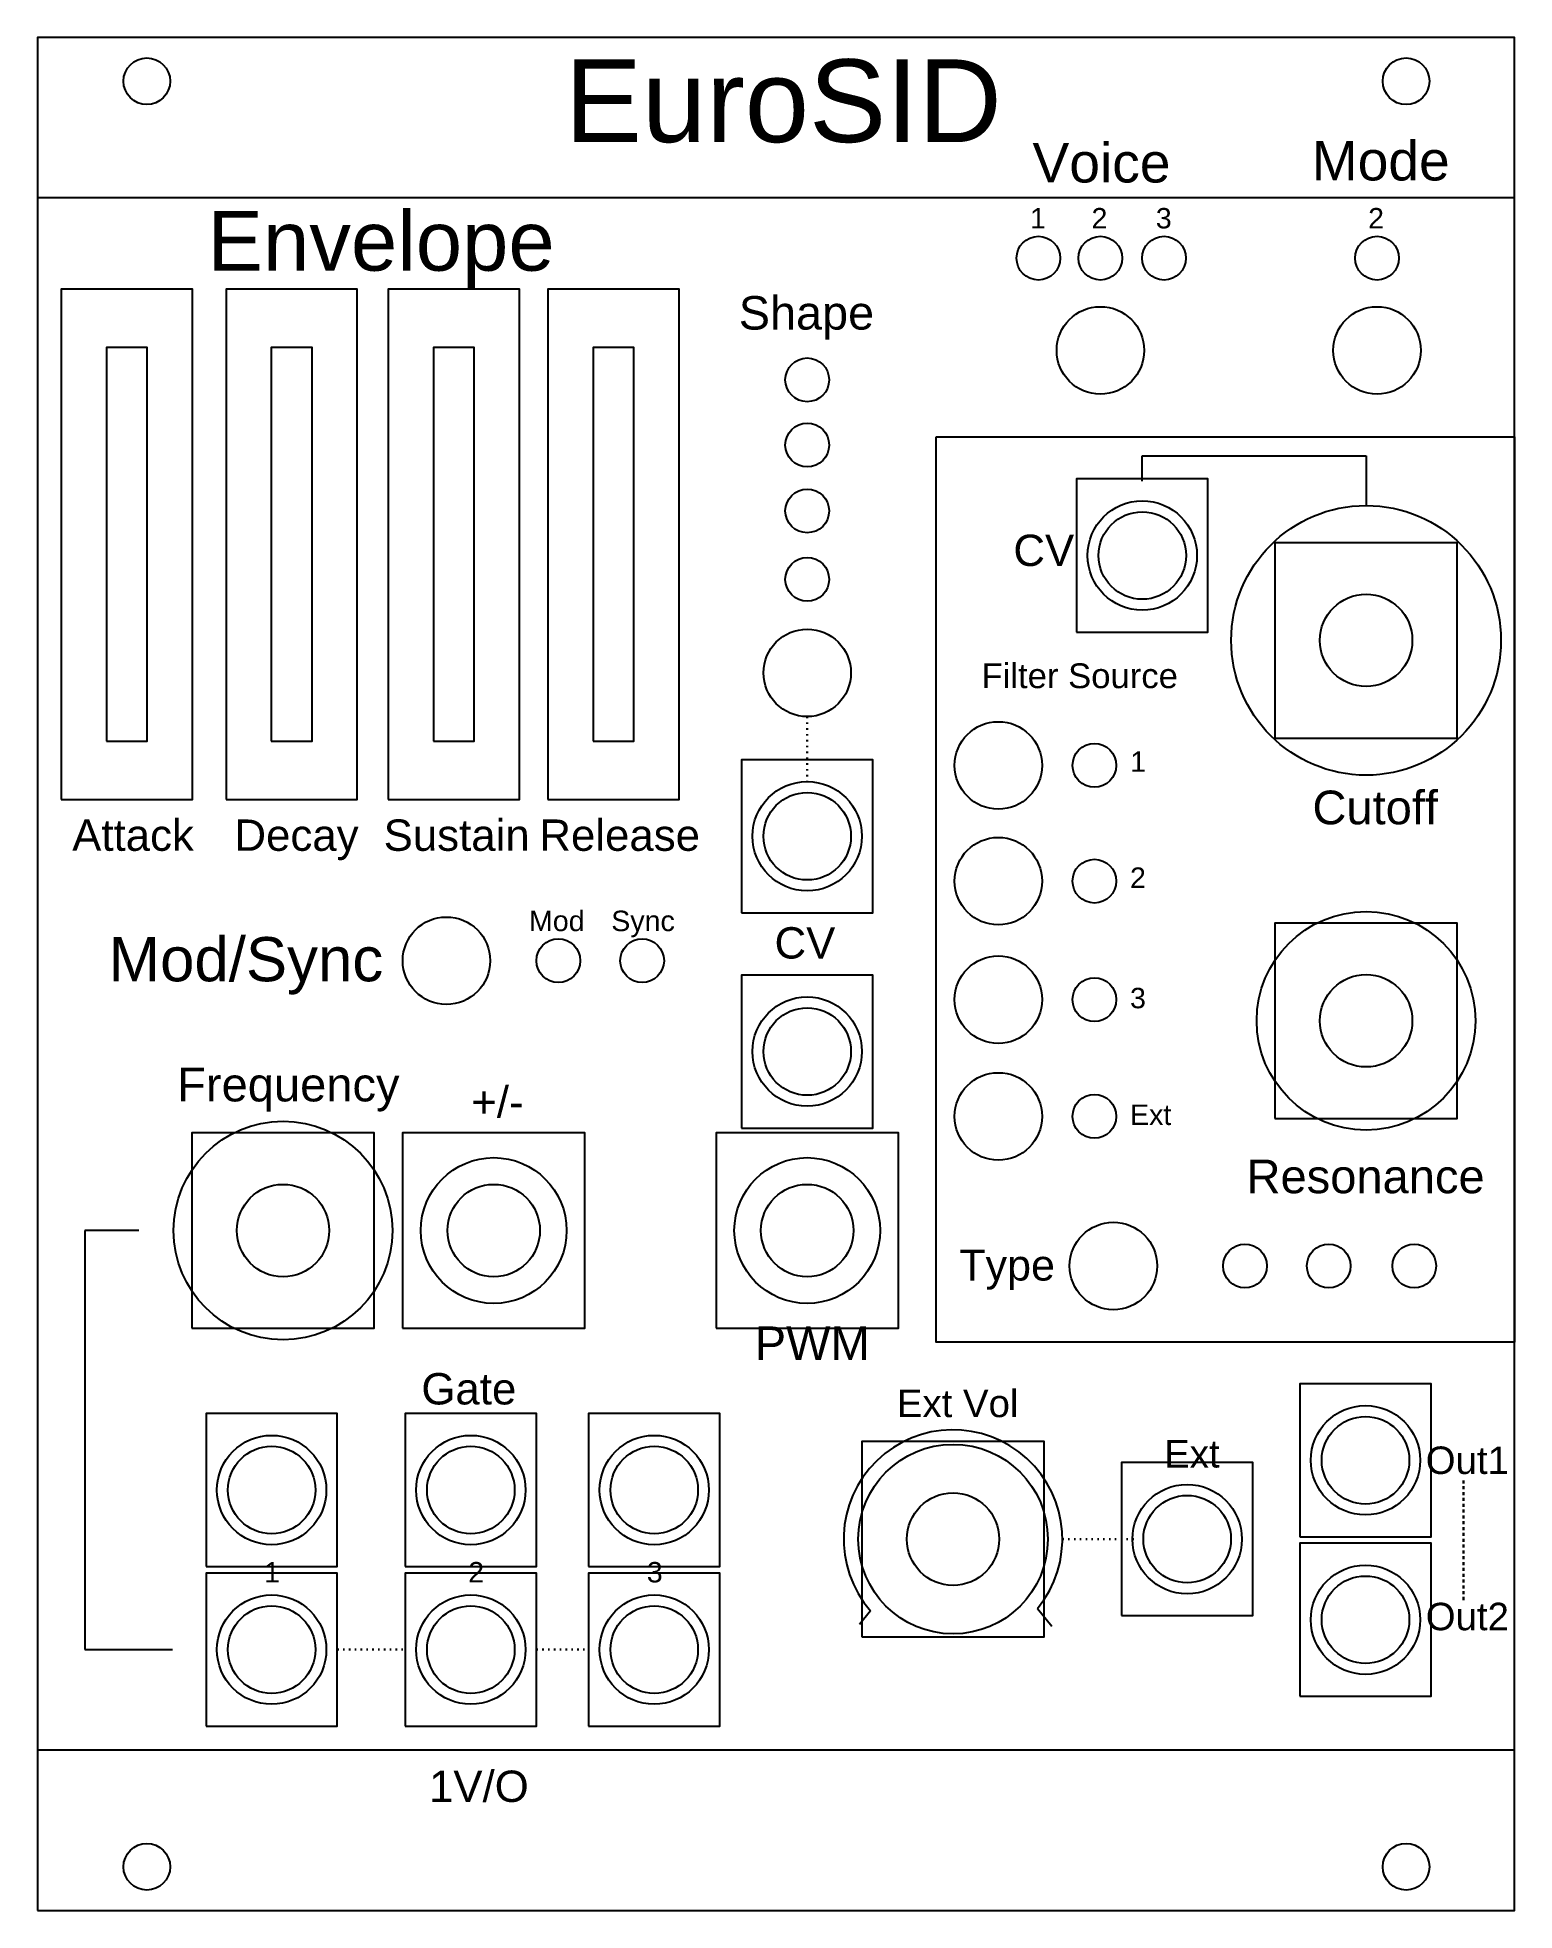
# Model space of a CAD drawing. Header units: millimetres. Extents: x 0 to 101, y 0 to 128.
import ezdxf

# ---------------------------------------------------------------- set-up
doc = ezdxf.new("R2010")
doc.units = ezdxf.units.MM
doc.linetypes.add('ACAD_ISO07W100', pattern=[3, 0, -3])
doc.layers.add('Dashed Lines', color=7, linetype='ACAD_ISO07W100', lineweight=30)
for name, color, linetype in [('Mounts', 4, 'Continuous'), ('Panel Outline', 6, 'Continuous'), ('PCB Component Size', 1, 'Continuous'), ('PCB Outline', 2, 'Continuous'), ('Text', 7, 'Continuous')]:
    doc.layers.add(name, color=color, linetype=linetype)
doc.styles.get("Standard").update_dxf_attribs({"font": 'Arial.ttf'})

msp = doc.modelspace()

# ---------------------------------------------------------------- linework, layer by layer
at = {"layer": 'Dashed Lines', "ltscale": 0.1}
for p, q in [((52.79, 81.91), (52.79, 77.45)), ((97.8, 29.51), (97.8, 21.3)), ((97.8, 21.3), (97.8, 29.51)), ((70.29, 25.48), (75.19, 25.48)), ((20.56, 17.9), (25.22, 17.9)), ((34.22, 17.9), (37.8, 17.9))]:
    msp.add_line(p, q, dxfattribs=at)
at = {"layer": 'Mounts'}
for centre, radius in [((75.77, 92.96), 3.75), ((91.12, 87.14), 9.25), ((52.79, 73.7), 3.75), ((91.12, 61.04), 7.5), ((52.79, 58.93), 3.75), ((16.84, 46.65), 7.5), ((31.29, 46.65), 5), ((52.79, 46.65), 5), ((91.08, 30.89), 3.75), ((16.06, 28.85), 3.75), ((29.72, 28.85), 3.75), ((42.3, 28.85), 3.75), ((62.79, 25.48), 6.5), ((78.85, 25.48), 3.75), ((91.08, 19.95), 3.75), ((16.06, 17.9), 3.75), ((29.72, 17.9), 3.75), ((42.3, 17.9), 3.75)]:
    msp.add_circle(centre, radius, dxfattribs=at)
at = {"layer": 'Panel Outline'}
msp.add_lwpolyline([(0, 0), (101.3, 0), (101.3, 128.5), (0, 128.5)], close=True, dxfattribs=at)
at = {"layer": 'Panel Outline', "ltscale": 0.1}
for points in [[(4.73, 80.23), (7.53, 80.23), (7.53, 107.23), (4.73, 107.23)], [(16.03, 80.23), (18.83, 80.23), (18.83, 107.23), (16.03, 107.23)], [(27.15, 80.23), (29.95, 80.23), (29.95, 107.23), (27.15, 107.23)], [(38.1, 80.23), (40.9, 80.23), (40.9, 107.23), (38.1, 107.23)]]:
    msp.add_lwpolyline(points, close=True, dxfattribs=at)
at = {"layer": 'Panel Outline'}
for centre, radius in [((7.5, 125.5), 1.6), ((93.86, 125.5), 1.6), ((68.65, 113.36), 1.5), ((72.9, 113.36), 1.5), ((77.26, 113.36), 1.5), ((91.87, 113.36), 1.5), ((72.9, 107.03), 3), ((91.87, 107.03), 3), ((52.79, 105.01), 1.5), ((52.79, 100.54), 1.5), ((52.79, 96.02), 1.5), ((75.77, 92.96), 3), ((52.79, 91.32), 1.5), ((91.12, 87.14), 3.17), ((52.79, 84.91), 3), ((65.9, 78.56), 3), ((72.49, 78.56), 1.5), ((52.79, 73.7), 3), ((65.9, 70.62), 3), ((72.49, 70.62), 1.5), ((28.05, 65.16), 3), ((35.72, 65.16), 1.5), ((41.47, 65.16), 1.5), ((65.9, 62.49), 3), ((72.49, 62.49), 1.5), ((91.12, 61.04), 3.17), ((52.79, 58.93), 3), ((65.9, 54.48), 3), ((72.49, 54.48), 1.5), ((16.84, 46.65), 3.17), ((31.29, 46.65), 3.17), ((52.79, 46.65), 3.17), ((73.79, 44.22), 3), ((82.81, 44.22), 1.5), ((88.56, 44.22), 1.5), ((94.42, 44.22), 1.5), ((91.08, 30.89), 3), ((16.06, 28.85), 3), ((29.72, 28.85), 3), ((42.3, 28.85), 3), ((62.79, 25.48), 3.17), ((78.85, 25.48), 3), ((91.08, 19.95), 3), ((16.06, 17.9), 3), ((29.72, 17.9), 3), ((42.3, 17.9), 3), ((7.5, 3), 1.6), ((93.86, 3), 1.6)]:
    msp.add_circle(centre, radius, dxfattribs=at)
at = {"layer": 'PCB Component Size', "ltscale": 0.1}
for points in [[(1.63, 76.23), (10.63, 76.23), (10.63, 111.23), (1.63, 111.23)], [(12.93, 76.23), (21.93, 76.23), (21.93, 111.23), (12.93, 111.23)], [(24.05, 76.23), (33.05, 76.23), (33.05, 111.23), (24.05, 111.23)], [(35, 76.23), (44, 76.23), (44, 111.23), (35, 111.23)], [(84.87, 80.44), (97.37, 80.44), (97.37, 93.84), (84.87, 93.84)], [(84.87, 54.34), (97.37, 54.34), (97.37, 67.74), (84.87, 67.74)], [(10.59, 39.95), (23.09, 39.95), (23.09, 53.35), (10.59, 53.35)], [(25.04, 39.95), (37.54, 39.95), (37.54, 53.35), (25.04, 53.35)], [(46.54, 39.95), (59.04, 39.95), (59.04, 53.35), (46.54, 53.35)], [(56.54, 18.78), (69.04, 18.78), (69.04, 32.18), (56.54, 32.18)]]:
    msp.add_lwpolyline(points, close=True, dxfattribs=at)
at = {"layer": 'PCB Component Size'}
for points in [[(71.27, 87.71), (80.27, 87.71), (80.27, 98.21), (71.27, 98.21)], [(48.29, 68.45), (57.29, 68.45), (57.29, 78.95), (48.29, 78.95)], [(48.29, 53.68), (57.29, 53.68), (57.29, 64.18), (48.29, 64.18)], [(86.58, 25.64), (95.58, 25.64), (95.58, 36.14), (86.58, 36.14)], [(11.56, 23.6), (20.56, 23.6), (20.56, 34.1), (11.56, 34.1)], [(25.22, 23.6), (34.22, 23.6), (34.22, 34.1), (25.22, 34.1)], [(37.8, 23.6), (46.8, 23.6), (46.8, 34.1), (37.8, 34.1)], [(74.35, 20.23), (83.35, 20.23), (83.35, 30.73), (74.35, 30.73)], [(86.58, 14.7), (95.58, 14.7), (95.58, 25.2), (86.58, 25.2)], [(11.56, 12.65), (20.56, 12.65), (20.56, 23.15), (11.56, 23.15)], [(25.22, 12.65), (34.22, 12.65), (34.22, 23.15), (25.22, 23.15)], [(37.8, 12.65), (46.8, 12.65), (46.8, 23.15), (37.8, 23.15)]]:
    msp.add_lwpolyline(points, close=True, dxfattribs=at)
at = {"layer": 'PCB Outline'}
for p, q in [((101.3, 117.5), (0, 117.5)), ((101.3, 11), (0, 11))]:
    msp.add_line(p, q, dxfattribs=at)
at = {"layer": 'Text'}
for p, q in [((75.77, 98.06), (75.77, 99.8)), ((75.77, 99.8), (91.12, 99.8)), ((91.12, 99.8), (91.12, 96.39)), ((6.95, 46.65), (3.25, 46.65)), ((3.25, 46.65), (3.25, 17.9)), ((57.13, 20.56), (56.38, 19.62)), ((68.59, 20.73), (69.56, 19.5)), ((3.25, 17.9), (9.25, 17.9))]:
    msp.add_line(p, q, dxfattribs=at)
msp.add_lwpolyline([(61.63, 101.1), (101.3, 101.1), (101.3, 38.99), (61.63, 38.99)], close=True, dxfattribs=at)
msp.add_arc((62.79, 25.48), 7.5, 320.6421, 221.0032, dxfattribs=at)

# ---------------------------------------------------------------- texts
at = {"layer": 'Dashed Lines'}
msp.add_text('EuroSID', height=5.676, dxfattribs=at).set_placement((36.17, 121.32))
at = {"layer": 'Text'}
for s, height, p in [('Voice', 2.709, (68.24, 118.55)), ('Mode', 2.709, (87.39, 118.69)), ('1', 1.4, (68.07, 115.4)), ('2', 1.4, (72.29, 115.4)), ('3', 1.4, (76.7, 115.4)), ('2', 1.4, (91.26, 115.4)), ('Shape', 2.297, (48.1, 108.46)), ('CV', 2.15, (66.93, 92.24)), ('Filter Source', 1.7018, (64.74, 83.86)), ('1', 1.4, (74.94, 78.12)), ('Cutoff', 2.311, (87.44, 74.52)), ('Attack', 2.15, (2.38, 72.7)), ('Decay', 2.15, (13.51, 72.7)), ('Sustain', 2.15, (23.74, 72.7)), ('Release', 2.15, (34.42, 72.7)), ('2', 1.4, (74.93, 70.16)), ('Mod', 1.404, (33.71, 67.19)), ('Sync', 1.404, (39.35, 67.19)), ('CV', 2.15, (50.55, 65.31)), ('3', 1.4, (74.93, 61.9)), ('Frequency', 2.311, (9.58, 55.51)), ('+/-', 2.15, (29.75, 54.4)), ('Ext', 1.404, (74.93, 53.89)), ('Resonance', 2.311, (82.92, 49.21)), ('PWM', 2.311, (49.19, 37.76)), ('Gate', 2.15, (26.33, 34.72)), ('Ext Vol', 1.884, (58.94, 33.85)), ('Ext', 1.884, (77.27, 30.39)), ('Out1', 1.884, (95.21, 29.95)), ('1', 1.4, (15.54, 22.51)), ('2', 1.4, (29.54, 22.51)), ('3', 1.4, (41.79, 22.51)), ('Out2', 1.884, (95.21, 19.23)), ('1V/O', 2.15, (26.85, 7.45))]:
    msp.add_text(s, height=height, dxfattribs=at).set_placement(p)
at = {"layer": 'Text', "ltscale": 0.1}
for s, height, p in [('Envelope', 4.088, (11.66, 112.5)), ('Mod/Sync', 3.032, (4.88, 63.75)), ('Type', 2.113, (63.22, 43.22))]:
    msp.add_text(s, height=height, dxfattribs=at).set_placement(p)

doc.saveas('drawing.dxf')
